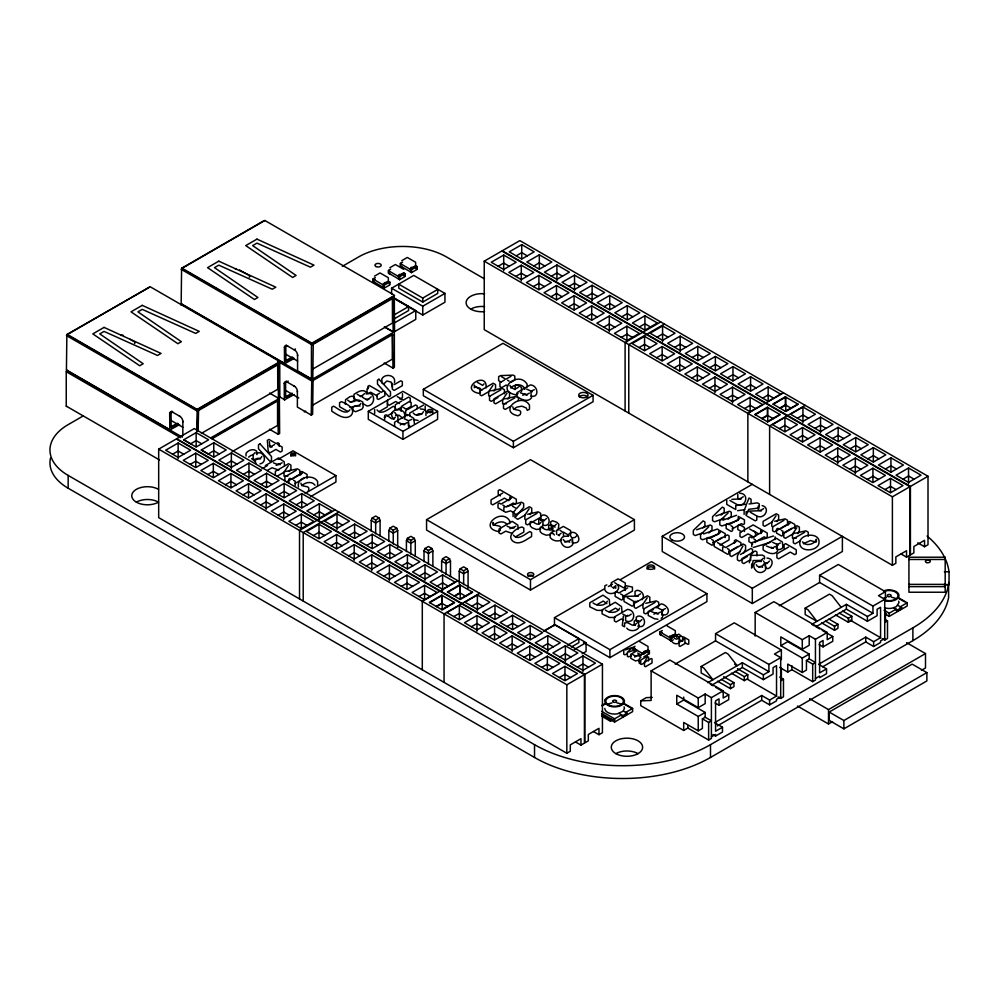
<?xml version="1.0" encoding="UTF-8"?>
<svg xmlns="http://www.w3.org/2000/svg" width="999" height="999" viewBox="0 0 999 999"><rect width="100%" height="100%" fill="white"/><g stroke="black" fill="none" stroke-linecap="round" stroke-linejoin="round"><path stroke-width="1.5" d="M67.12 370.367L66.434 369.967L66.858 334.565L149.488 287.2M66.933 406.518L66.246 406.118L66.246 371.715L66.933 370.517L182.417 437.2M181.855 304.121L181.169 303.721L181.593 268.331L263.611 220.916L264.31 221.316M196.691 431.705L197.203 409.69L279.745 362.4L279.832 397.377L278.446 398.176L278.009 364.685L198.589 410.489L198.077 430.944M393.181 331.93L392.744 298.439L313.236 344.33L312.812 378.122L311.426 378.921L311.463 344.18L394.293 296.029L394.555 331.131L393.181 331.93L384.353 326.848L394.355 332.48L394.38 367.295L392.994 368.094L384.165 362.999M392.994 368.094L392.557 334.603L313.049 380.494L312.625 414.285L311.238 415.084L311.75 379.608L415.771 319.38L415.771 310.577L393.681 297.827M570.404 539.56L570.379 540.109C568.931 542.27 564.11 542.382 563.436 539.56M763.261 564.735L763.248 565.272C761.8 567.444 756.98 567.557 756.293 564.722M255.095 452.559L253.122 454.72L253.122 458.716L254.595 459.565L257.792 458.254L260.489 458.903M392.37 385.289L392.432 383.416L392.37 389.285L394.218 390.359L402.347 385.664L402.347 381.655L400.836 380.781L394.368 384.528M561.088 533.241L558.541 535.377M197.377 431.081L197.889 410.089M182.829 422.04L182.817 420.941A4.333 2.498 60 0 0 180.307 416.595L179.37 416.034M297.565 355.794L297.552 354.707A4.333 2.498 60 0 0 295.042 350.362L294.093 349.8L295.479 349.001M297.377 391.958L297.365 390.859A4.333 2.498 60 0 0 294.855 386.513L293.918 385.964M568.194 535.514L568.256 534.802C575.973 525.686 585.377 545.079 572.402 542.707L572.352 538.736L572.777 544.505C563.985 554.695 553.421 534.203 568.456 536.351M761.063 560.689L763.111 558.354M179.583 424.637L169.805 429.982L169.68 413.361A4.333 2.498 60 0 1 172.19 411.913L173.127 412.437M178.322 423.763L171.141 427.51L171.066 412.562A4.333 2.498 60 0 1 171.915 411.138M294.318 358.391L284.528 363.736L284.415 347.115A4.333 2.498 60 0 1 286.925 345.666L287.862 346.203M293.057 357.517L285.876 361.276L285.801 346.316A4.333 2.498 60 0 1 286.338 345.13M294.143 394.555L284.353 399.9L284.228 383.279A4.333 2.498 60 0 1 286.738 381.83L287.675 382.355M291.558 394.443L285.652 397.365L285.614 382.48A4.333 2.498 60 0 1 286.463 381.056M364.635 393.556L361.026 396.491L357.167 394.255M546.453 518.531L544.58 520.192L540.222 519.143L538.761 519.992L538.761 523.988M556.343 524.238L554.47 525.911L550.124 524.85L548.651 525.699L548.651 529.695L549.4 530.132M641.932 619.592L640.059 621.253L635.701 620.192L634.24 621.041L634.24 625.037L634.989 625.474M371.253 396.815L367.345 400.137L362.487 397.327M368.718 387.225L367.058 388.898L367.058 392.894L368.256 393.594L370.654 392.207L376.96 395.854M261.8 456.493C260.589 460.302 253.034 457.33 255.906 463.424M604.845 708.428L604.82 708.553A9.803 5.657 0 0 0 617.345 713.86L623.201 711.151L624.412 708.316A9.803 5.657 0 0 0 624.025 706.855M623.364 616.108L622.302 625.549L624.575 626.86L624.575 622.864M749.362 562.799L750.686 556.48L750.686 560.476M423.526 411.688C421.765 415.109 415.559 416.82 413.199 412.962M406.83 422.752L403.608 424.612L397.852 422.352M529.308 393.119L526.086 394.98L520.329 392.719M660.451 612L657.23 613.873L651.473 611.613M678.321 638.249L676.723 639.173L674.55 638.461M775.361 546.403L772.152 548.276L766.383 546.016M640.521 593.868L636.9 596.066L625.849 596.403L624 597.477L624 601.473L632.13 606.168L633.641 605.294L633.641 601.298L627.16 597.552M743.268 496.765L739.647 498.963L731.842 499.35M763.673 508.553L760.064 510.751L749.013 511.101L747.152 512.162M181.031 305.145L181.668 304.283L311.925 379.483M576.648 535.889L574.937 537.487L571.803 537.849L570.604 535.751M769.517 561.063L767.794 562.649L764.66 563.024L763.473 560.926M411.825 419.343L408.616 420.766L404.17 418.706M534.303 389.71L531.093 391.133L526.648 389.073M665.446 608.591L662.237 610.027L657.804 607.954M680.819 636.538L677.996 636.8M780.369 542.994L777.16 544.43L772.714 542.357M607.38 601.211C604.807 606.405 597.19 606.243 593.044 602.921M619.667 608.304C617.107 613.498 609.477 613.349 605.344 610.014M282.118 462.774L278.296 464.735L273.514 462.887M515.821 526.186L512 528.146L507.217 526.298M360.851 403.446C359.178 407.754 350.587 403.821 353.359 410.502L355.557 411.763L361.925 409.178L363.149 407.192L362.762 401.948L358.853 400.05L350.212 401.96L347.677 400.137M631.218 614.123L628.87 615.796L626.61 615.908M371.216 531.256L371.216 520.429L372.19 518.019L375.661 516.021L379.121 518.019L380.095 520.429L380.095 535.889M388.823 541.408L388.823 530.581L389.785 528.184L393.256 526.186L396.715 528.184L397.689 530.581L397.689 547.602M415.284 556.206L415.284 540.746L414.31 538.349L410.851 536.338L407.392 538.349L406.418 540.746L406.418 551.573M424.013 561.738L424.013 550.899L424.987 548.501L428.446 546.503L431.918 548.501L432.879 550.899L432.879 566.371M441.62 571.89L441.62 561.063L442.582 558.666L446.053 556.668L449.513 558.666L450.487 561.063L450.487 576.535M459.215 583.603L459.215 571.228L460.177 568.831L463.648 566.82L467.107 568.831L468.081 571.228L468.081 588.236M746.178 505.506L744.118 510.414L744.118 514.41M541.046 522.215C537.674 527.784 532.917 519.855 530.207 521.828L530.207 525.824L532.067 527.772L536.288 529.47L540.646 528.946M636.525 623.264C633.141 628.833 628.396 620.916 625.686 622.877M349.9 409.815C345.579 415.896 337.637 408.141 333.529 406.181L331.78 407.192L331.78 411.188C337.1 414.448 344.78 420.629 351.036 415.522C356.631 408.866 346.428 403.396 341.308 401.685L339.56 402.697L339.56 406.705L347.814 411.476M395.367 417.157C391.133 422.802 387.649 412.3 384.64 415.547L384.64 419.543M647.227 657.217L644.467 662.175L644.467 666.183L645.441 666.745L652.035 662.949L652.035 658.94L651.211 658.466L645.991 661.488M742.931 545.966L737.387 555.894L737.387 559.89L739.36 561.026L747.264 556.455M743.393 553.309L745.591 549.413L745.591 545.404L743.106 543.968L729.932 551.585L729.932 555.581L731.568 556.53L740.409 551.423M484.016 383.891L482.604 385.364L477.372 382.342M289.298 471.565L290.909 469.105L290.909 465.109L288.524 463.736L275.349 471.341L275.349 475.337M493.943 391.059L495.554 388.599L495.554 384.603L493.169 383.229L479.995 390.834L479.995 394.83L481.63 395.779L490.459 390.671M507.904 399.113L509.527 396.665L509.527 392.669L507.13 391.283L493.956 398.888L493.956 402.897L495.591 403.833L504.42 398.738M530.119 514.572L531.743 512.125L531.743 508.116L529.358 506.743L516.183 514.348M777.035 521.59L778.646 519.13L778.646 515.134L776.26 513.748L763.086 521.366L763.086 525.362L764.722 526.311L772.289 521.94M797.751 533.553L799.375 531.093L799.375 527.097L796.99 525.724L783.803 533.329L783.803 537.325L785.451 538.274L794.28 533.179M288.336 465.734L284.016 472.152L284.016 476.161L287.874 476.148M492.982 385.227L488.661 391.645L488.661 395.654L489.722 396.266M506.943 393.281L502.634 399.712L502.634 403.708L506.481 403.708M529.17 508.741L524.85 515.172L524.85 519.168L525.911 519.78M647.252 597.789L642.931 604.22L642.931 608.216L643.993 608.828M776.073 515.746L771.752 522.177L771.752 526.173L772.814 526.785M796.802 527.722L792.482 534.14L792.482 538.149L796.328 538.136M558.254 529.907L558.841 524.3L556.805 522.277L552.559 520.754L550.686 521.84L550.686 525.836L551.723 526.011M520.754 503.846L516.57 508.603L512.512 506.256M515.571 509.74L513.086 512.562L513.086 516.558M640.421 657.729L639.185 659.128L639.185 663.136L640.109 663.661M248.576 457.155L251.011 455.369L253.134 455.169M542.307 528.009L543.094 522.564L542.17 521.053M552.197 533.716L552.984 528.271L552.072 526.76L552.072 529.433M642.132 599.687C645.479 595.654 641.758 590.234 636.925 590.322L635.052 591.408L635.052 595.416L638.361 596.141M708.803 526.748L700.549 534.615L700.549 538.611L702.522 539.76L717.632 534.527M728.071 512.986L719.804 520.854L719.804 524.85L721.778 525.986L738.273 520.292L738.273 516.296M631.493 648.376L627.372 652.31L627.372 656.306L628.359 656.88L631.106 655.931M702.846 527.884L704.919 525.924L704.919 521.928L703.121 520.891L693.318 530.444L693.318 534.44L695.242 535.551L703.383 532.679M721.066 515.109L724.175 512.162L724.175 508.154L722.389 507.117L712.574 516.67L712.574 520.679L714.51 521.79L724 518.431M708.84 532.979L711.987 530.007L711.987 526.011L710.214 524.975L696.615 529.782M728.096 519.218L731.256 516.246L731.256 512.237L729.47 511.213L715.883 516.021M301.71 485.664C305.057 482.355 311.875 480.806 314.985 485.189M513.561 409.315L516.858 407.117L521.928 406.168L526.198 407.942L527.347 410.414L529.47 409.19L529.47 405.194C521.178 391.321 497.602 411.863 518.056 415.771L520.154 414.573C523.276 407.654 513.049 412.175 512.799 406.78M493.806 525.062C497.165 521.753 503.983 520.204 507.092 524.587M510.701 387.887C514.335 383.991 523.164 383.191 524.837 389.31M803.408 543.681L810.501 540.521L815.571 541.982M661.201 618.281L662.2 617.519M763.773 564.023L767.444 563.336M666.745 614.373C671.153 610.451 665.846 604.632 661.4 603.858L648.226 611.463L648.226 615.459L654.445 618.768L657.979 619.218M681.817 641.183L679.145 641.708L679.108 637.724C682.592 643.593 675.461 645.629 672.215 641.97M198.676 410.414L198.077 409.965M66.921 334.765L150.137 286.725L279.87 361.638L196.741 409.64L66.995 334.727M83.029 416.046L68.169 424.625A62.213 35.927 0 0 0 68.169 475.424L68.169 488.224L534.527 757.467A124.438 71.841 0 0 0 710.501 757.467L912.886 640.634A124.425 71.841 0 0 0 948.613 597.552L948.563 584.752L943.993 584.752M342.332 266.333L358.541 256.98A62.213 35.927 0 0 1 446.528 256.98L484.378 278.833M374.5 276.149L380.045 272.939L388.361 277.747L388.361 281.506L382.817 284.703L388.361 281.268L389.747 282.068L389.747 284.94L384.203 288.149L382.817 287.1M389.835 267.72L395.379 264.523L403.683 269.33M401.773 260.664L407.317 257.467L415.634 262.262L415.634 266.021L410.089 269.218L415.634 265.784L417.02 266.583L417.02 269.455L411.476 272.665L410.089 271.616M374.5 282.305L373.114 281.743L373.114 278.871L375.337 277.585M389.835 273.888L388.449 273.326L388.449 270.442L390.659 269.168M401.773 266.82L400.387 266.258L400.387 263.386L402.609 262.1M375.199 279.508L373.114 278.871M403.683 275.487L404.87 276.161L404.87 273.763L403.683 273.089L398.151 276.286L403.683 272.839L405.07 273.639L405.07 276.523L399.538 279.72L398.151 278.684M382.817 284.465L384.203 285.264L389.747 282.068M398.151 276.049L399.538 276.848L405.07 273.639M410.089 268.981L411.476 269.78L417.02 266.583M169.668 413.499L171.054 412.699M284.403 347.265L285.789 346.466M391.596 294.093L391.596 288.224L413.761 275.424L444.942 293.419L444.942 302.222L422.764 315.022L394.193 298.526M202.085 407.642L210.115 403.009M214.136 400.686L222.165 396.054M224.85 394.505L227.522 392.957M231.543 390.634L234.216 389.098M236.888 387.55L239.573 386.001M243.594 383.678L246.266 382.142M248.938 380.594L252.959 378.271M255.632 376.723L258.316 375.187M260.989 373.638L270.367 368.231M273.039 366.683L277.685 364.498L277.747 389.273L201.398 433.354M312.812 343.718L315.484 342.17M318.157 340.634L322.178 338.311M324.85 336.763L332.892 332.13M335.564 330.582L344.93 325.174M347.615 323.626L350.287 322.078M354.308 319.767L356.98 318.219M359.665 316.671L362.337 315.122M365.01 313.574L369.031 311.263M371.703 309.715L374.388 308.167M377.06 306.618L381.081 304.308M389.111 299.663L391.795 298.127L393.181 298.926M177.597 423.251L170.33 427.048M292.332 357.005L285.239 360.939M580.968 745.104L580.968 738.698L570.292 744.867L570.292 751.26L566.833 753.258L158.679 517.619L158.679 449.138L176.274 438.973L584.427 674.625L584.427 743.106L580.968 745.104L575.561 741.982M906.53 557.142L906.53 550.736L895.853 556.905L895.853 563.299L892.394 565.297L484.24 329.658L484.24 261.176L501.835 251.011L909.989 486.663L909.989 555.144L906.53 557.142L901.123 554.02M422.764 298.064L437.724 289.423L437.724 293.419L422.764 302.06L398.801 288.224L398.801 284.216L422.764 298.064L422.764 302.06M393.606 315.222L408.566 306.581L408.566 310.577L393.606 319.218M178.147 443.019L165.672 450.212L178.147 457.417L190.622 450.212L178.147 443.019L178.147 458.653M183.691 439.822L196.154 432.617L208.629 439.822L196.154 447.015L183.691 439.822L190.622 443.818L196.154 440.621L201.698 443.818M503.708 255.057L491.246 262.25L503.708 269.455L516.183 262.25L503.708 255.057L503.708 270.692M521.728 244.655L509.253 251.848L521.728 259.053L534.19 251.848L521.728 244.655L521.728 258.766M284.216 383.416L285.602 382.617M288.249 381.094L286.863 381.893L294.717 386.426M312.113 369.43L392.482 323.039L392.382 298.189M391.596 288.224L422.764 306.218L444.942 293.419M393.606 323.376L415.771 310.577M172.602 454.22L178.147 451.011L183.691 454.22M498.164 266.258L503.708 263.049L509.253 266.258M516.183 255.856L521.728 252.66L527.272 255.856M210.589 437.987L279.383 398.426L279.645 433.541L278.259 434.34L269.443 429.245M212.612 437.624L215.285 436.076M217.969 434.528L221.978 432.205M224.663 430.669L227.335 429.12M230.02 427.572L239.385 422.165M242.058 420.616L250.1 415.984M254.108 413.661L262.138 409.028M271.516 403.608L274.188 402.073M316.633 377.56L319.318 376.011M323.326 373.701L326.011 372.152M328.683 370.604L331.356 369.056M335.377 366.745L338.062 365.197M340.734 363.648L343.406 362.1M346.091 360.564L350.1 358.241M352.784 356.693L355.457 355.144M358.142 353.609L362.15 351.286M364.835 349.737L372.864 345.105M375.537 343.556L384.915 338.149M387.587 336.601L390.259 335.052M211.963 438.798L277.822 400.849L278.259 434.34M285.214 397.115L292.145 393.169M195.742 453.171L183.267 460.377L195.742 467.582L208.217 460.377L195.742 453.171L195.742 467.295M201.286 449.975L213.761 442.782L226.224 449.975L213.761 457.18L201.286 449.975L208.217 453.983L213.761 450.774L219.305 453.983M521.303 265.21L508.841 272.415L521.303 279.62L533.778 272.415L521.303 265.21L521.303 280.856M539.323 254.807L526.848 262.013L539.323 269.218L551.798 262.013L539.323 254.807L539.323 268.931M190.197 464.373L195.742 461.176L201.286 464.373M515.771 276.411L521.303 273.214L526.848 276.411M533.778 266.009L539.323 262.812L544.867 266.009M232.018 451.723L277.56 425.437L277.56 400.924L278.259 401.323M311.925 405.594L392.295 359.19L392.295 334.677L391.608 334.278L392.994 335.077M213.336 463.336L200.874 470.541L213.336 477.734L225.811 470.541L213.336 463.336L213.336 477.447M231.356 452.934L218.881 460.139L231.356 467.332L243.831 460.139L231.356 452.934L231.356 468.581M538.911 275.374L526.436 282.58L538.911 289.772L551.373 282.58L538.911 275.374L538.911 289.485M556.918 264.972L544.455 272.178L556.918 279.37L569.393 272.178L556.918 264.972L556.918 280.619M304.308 411.888L305.694 411.089M207.804 474.537L213.336 471.341L218.881 474.537M225.811 464.135L231.356 460.939L236.9 464.135M533.366 286.576L538.911 283.379L544.455 286.576M551.373 276.174L556.918 272.977L562.462 276.174M274.5 444.605L270.055 447.165L269.355 441.633M230.944 473.501L218.469 480.694L230.944 487.899L243.406 480.694L230.944 473.501L230.944 487.612M248.951 463.099L236.488 470.292L248.951 477.497L261.426 470.292L248.951 463.099L248.951 478.746M556.505 285.539L544.03 292.732L556.505 299.937L568.98 292.732L556.505 285.539L556.505 299.65M574.525 275.137L562.05 282.33L574.525 289.535L586.987 282.33L574.525 275.137L574.525 290.771M379.483 393.306L377.085 394.692L377.085 398.688L378.434 399.463L384.865 395.754L384.865 391.758L383.516 390.984L381.181 392.332L369.305 385.477L367.932 386.263L367.932 388.936M225.399 484.702L230.944 481.493L236.488 484.702M243.406 474.3L248.951 471.103L254.495 474.3M550.961 296.728L556.505 293.531L562.05 296.728M568.98 286.338L574.525 283.129L580.057 286.338M265.359 465.571L278.534 457.967L284.153 461.725L284.54 465.709M262.1 468.643L267.47 465.546M278.209 459.34L292.969 450.811L335.926 475.611L335.926 482.017L310.427 496.74M368.306 411.338L402.947 391.346L437.587 411.338L437.587 419.343L402.947 439.348L368.306 419.343L368.306 411.338L402.947 431.343L437.587 411.338M267.108 470.579L272.015 467.744L278.796 470.079M276.149 465.359L278.783 463.848L280.232 464.685M248.539 483.653L236.064 490.859L248.539 498.064L261.014 490.859L248.539 483.653L248.539 497.777M266.546 473.251L254.083 480.457L266.546 487.662L279.021 480.457L266.546 473.251L266.546 487.375M574.1 295.692L561.638 302.897L574.1 310.09L586.575 302.897L574.1 295.692L574.1 309.802M592.12 285.289L579.645 292.495L592.12 299.7L604.582 292.495L592.12 285.289L592.12 300.936M399.887 399.101L402.472 397.614L402.472 393.618M379.17 411.576L387.387 406.83L387.387 402.834M401.798 400.999L395.354 404.72L395.167 409.99M423.314 389.31L502.997 343.306L593.069 395.317L593.069 401.71L513.386 447.714L423.314 395.716L423.314 389.31L513.386 441.308L593.069 395.317M242.994 494.855L248.539 491.658L254.083 494.855M261.014 484.453L266.546 481.256L272.09 484.453M568.556 306.893L574.1 303.696L579.645 306.893M586.575 296.491L592.12 293.294L597.664 296.491M276.985 476.286L285.814 471.178M402.372 406.693L397.103 409.727L395.354 408.716M386.95 416.071L392.819 412.674M296.241 470.292L284.89 476.848L284.89 480.844M406.618 409.016L411.126 406.406L411.126 402.41L409.453 401.448L401.573 406.268L401.074 411.326M406.78 410.052L405.681 410.676L405.681 414.685L407.342 415.646M286.638 481.855L299.812 474.25L299.812 470.254L297.377 468.843L286.863 471.241M266.134 493.818L253.671 501.023L266.134 508.216L278.609 501.023L266.134 493.818L266.134 509.465M284.153 483.416L271.678 490.621L284.153 497.814L296.616 490.621L284.153 483.416L284.153 497.527M591.695 305.856L579.233 313.049L591.695 320.254L604.17 313.049L591.695 305.856L591.695 319.967M609.715 295.454L597.24 302.66L609.715 309.852L622.19 302.66L609.715 295.454L609.715 309.565M302.31 473.239L291.82 479.295L290.147 478.321L288.798 479.108L288.798 483.104M423.514 405.082L409.752 413.037L409.752 415.696M294.88 483.553L304.058 478.259M260.589 505.019L266.134 501.823L271.678 505.019M278.609 494.617L284.153 491.421L289.698 494.617M416.595 414.997L418.868 413.686L421.853 414.21M586.163 317.058L591.695 313.848L597.24 317.058M604.17 306.656L609.715 303.459L615.259 306.656M400.287 424.95L402.709 423.551L404.707 424.7M283.728 503.983L271.266 511.176L283.728 518.381L296.204 511.176L283.728 503.983L283.728 519.617M301.748 493.581L289.273 500.774L301.748 507.979L314.223 500.774L301.748 493.581L301.748 507.692M609.303 316.009L596.828 323.214L609.303 330.419L621.765 323.214L609.303 316.009L609.303 331.656M627.31 305.619L614.847 312.812L627.31 320.017L639.785 312.812L627.31 305.619L627.31 319.73M305.057 493.444L335.926 475.611M480.407 392.282L478.596 393.331C458.216 388.599 487.587 369.917 486.138 387.924M504.458 380.057L499.937 382.667L499.937 386.675L501.635 387.649L506.156 385.04L507.729 385.939M511.026 376.261L505.881 379.245L501.436 376.673M278.197 515.184L283.728 511.975L289.273 515.184M296.204 504.782L301.748 501.573L307.292 504.782M603.758 327.21L609.303 324.013L614.847 327.21M621.765 316.82L627.31 313.611L632.854 316.82M511.188 382.13L513.598 380.744M500.886 389.785L489.535 396.341L489.535 400.337L491.283 401.348L497.877 397.54M518.231 387.362L514.822 389.335L510.826 387.412L509.915 385.364M301.336 514.135L288.861 521.341L301.336 528.533L313.798 521.341L301.336 514.135L301.336 528.246M319.343 503.733L306.88 510.939L319.343 518.144L331.818 510.939L319.343 503.733L319.343 519.38M626.897 326.173L614.422 333.379L626.897 340.572L639.372 333.379L626.897 326.173L626.897 341.82M644.917 315.771L632.442 322.977L644.917 330.169L657.379 322.977L644.917 315.771L644.917 329.895M518.056 393.469L515.746 394.792C494.343 390.621 518.244 369.692 527.11 384.178L527.11 386.85M514.847 397.839L503.496 404.395L503.496 408.404L505.244 409.415L510.514 406.368M295.791 525.337L301.336 522.14L306.88 525.337M313.798 514.935L319.343 511.738L324.887 514.935M621.353 337.375L626.897 334.178L632.442 337.375M639.372 326.973L644.917 323.776L650.449 326.973M522.764 395.317L525.199 393.918L527.185 395.067M317.133 520.304L299.525 530.457L299.525 598.938M317.545 520.054L335.14 509.902M642.694 332.33L625.099 342.495L625.099 410.976M643.106 332.093L660.714 321.94M320.804 522.415L303.209 532.579L303.209 601.061M321.216 522.177L338.811 512.012M646.365 334.453L628.771 344.618L628.771 413.099M646.778 334.215L664.385 324.051M319.006 524.338L306.531 531.543L319.006 538.736L331.468 531.543L319.006 524.338L319.006 538.449M337.013 513.936L324.538 521.141L337.013 528.334L349.488 521.141L337.013 513.936L337.013 529.582M644.567 336.376L632.092 343.581L644.567 350.774L657.042 343.581L644.567 336.376L644.567 350.487M662.574 325.974L650.112 333.179L662.574 340.372L675.049 333.179L662.574 325.974L662.574 341.621M313.461 535.539L319.006 532.342L324.538 535.539M331.468 525.137L337.013 521.94L342.557 525.137M639.023 347.577L644.567 344.38L650.112 347.577M657.042 337.175L662.574 333.978L668.119 337.175M336.601 534.502L324.126 541.695L336.601 548.901L349.063 541.695L336.601 534.502L336.601 548.613M354.608 524.1L342.145 531.293L354.608 538.498L367.083 531.293L354.608 524.1L354.608 538.211M662.162 346.541L649.687 353.733L662.162 360.939L674.637 353.733L662.162 346.541L662.162 360.651M680.182 336.139L667.707 343.331L680.182 350.537L692.644 343.331L680.182 336.139L680.182 351.773M331.056 545.704L336.601 542.494L342.145 545.704M349.063 535.302L354.608 532.092L360.152 535.302M372.19 518.019L375.661 520.029L379.121 518.019M656.618 357.729L662.162 354.533L667.707 357.729M674.637 347.34L680.182 344.131L685.714 347.34M380.095 520.429L375.661 522.989L371.216 520.429M354.195 544.655L341.72 551.86L354.195 559.053L366.67 551.86L354.195 544.655L354.195 560.302M372.215 534.253L359.74 541.458L372.215 548.663L384.677 541.458L372.215 534.253L372.215 548.376M679.757 356.693L667.295 363.898L679.757 371.091L692.232 363.898L679.757 356.693L679.757 370.804M697.777 346.291L685.302 353.496L697.777 360.701L710.252 353.496L697.777 346.291L697.777 360.414M348.651 555.856L354.195 552.659L359.74 555.856M366.67 545.454L372.215 542.257L377.747 545.454M674.213 367.894L679.757 364.697L685.302 367.894M692.232 357.492L697.777 354.295L703.321 357.492M389.785 528.184L393.256 530.182L396.715 528.184M397.689 530.581L393.256 533.141L388.823 530.581M426.561 519.655L530.481 459.665L634.415 519.655L634.415 530.057L530.481 590.059L426.561 530.057L426.561 519.655L530.481 579.657L634.415 519.655M371.79 554.82L359.328 562.025L371.79 569.218L384.265 562.025L371.79 554.82L371.79 570.466M389.81 544.418L377.335 551.623L389.81 558.816L402.285 551.623L389.81 544.418L389.81 558.528M697.364 366.858L684.889 374.051L697.364 381.256L709.827 374.051L697.364 366.858L697.364 380.969M715.371 356.456L702.896 363.661L715.371 370.854L727.846 363.661L715.371 356.456L715.371 370.567M408.641 539.46L406.418 540.746L410.851 543.306L415.284 540.746M366.246 566.021L371.79 562.824L377.335 566.021M384.265 555.619L389.81 552.422L395.354 555.619M407.392 538.349L410.851 540.347L414.31 538.349M691.82 378.059L697.364 374.85L702.896 378.059M709.827 367.657L715.371 364.46L720.916 367.657M502.659 493.131L491.046 499.837L491.046 503.846L492.794 504.857L504.42 498.139L508.841 500.699M389.398 564.984L376.923 572.177L389.398 579.383L401.86 572.177L389.398 564.984L389.398 580.619M407.405 554.582L394.93 561.775L407.405 568.98L419.88 561.775L407.405 554.582L407.405 568.693M714.959 377.01L702.484 384.215L714.959 391.421L727.434 384.215L714.959 377.01L714.959 392.657M732.966 366.621L720.504 373.813L732.966 381.019L745.441 373.813L732.966 366.621L732.966 380.731M511.55 498.014L501.061 504.07L499.388 503.096L498.039 503.871L498.039 507.879L503.146 510.826M383.853 576.173L389.398 572.976L394.93 576.173M401.86 565.784L407.405 562.574L412.949 565.784M709.415 388.211L714.959 385.015L720.504 388.211M727.434 377.822L732.966 374.613L738.511 377.822M424.987 548.501L428.446 550.499L431.918 548.501M506.743 506.805L513.299 503.021L514.985 503.996L516.333 503.221L516.333 499.225L511.213 496.266L509.865 497.04L509.865 499.712M432.879 550.899L428.446 553.458L424.013 550.899M406.993 575.137L394.518 582.342L406.993 589.535L419.468 582.342L406.993 575.137L406.993 589.248M425 564.735L412.537 571.94L425 579.145L437.475 571.94L425 564.735L425 580.382M732.554 387.175L720.079 394.38L732.554 401.573L745.029 394.38L732.554 387.175L732.554 402.822M750.574 376.773L738.099 383.978L750.574 391.171L763.036 383.978L750.574 376.773L750.574 390.884M401.448 586.338L406.993 583.141L412.537 586.338M419.468 575.936L425 572.739L430.544 575.936M442.582 558.666L446.053 560.664L449.513 558.666M525.387 514.922L517.819 519.293L516.183 518.344M727.01 398.376L732.554 395.179L738.099 398.376M745.029 387.974L750.574 384.777L756.118 387.974M500.399 530.319L498.314 531.518C477.859 527.609 501.436 507.055 509.715 520.941L509.715 523.601M450.487 561.063L446.053 563.623L441.62 561.063M509.84 528.771L512.475 527.26L513.923 528.096M537.062 513.299L525.711 519.855L525.711 523.851L527.472 524.862L540.646 517.257M540.796 516.121L542.657 515.047C550.137 513.973 551.997 527.122 543.593 525.299M424.587 585.302L412.112 592.494L424.587 599.7L437.062 592.494L424.587 585.302L424.587 599.412M442.607 574.9L430.132 582.105L442.607 589.298L455.069 582.105L442.607 574.9L442.607 590.546M750.149 397.34L737.687 404.533L750.149 411.738L762.624 404.533L750.149 397.34L750.149 411.451M768.169 386.938L755.694 394.13L768.169 401.336L780.644 394.13L768.169 386.938L768.169 401.049M515.596 536.813L523.813 532.067L523.813 528.059L522.065 527.047C516.283 527.684 505.869 536.238 513.374 541.57C519.692 545.554 526.361 539.348 531.593 536.55L531.593 532.554L529.832 531.543C525.736 533.528 517.769 541.233 513.449 535.177M419.043 596.503L424.587 593.294L430.132 596.503M437.062 586.101L442.607 582.904L448.139 586.101M744.617 408.541L750.149 405.332L755.694 408.541M762.624 398.139L768.169 394.942L773.713 398.139M460.177 568.831L463.648 570.829L467.107 568.831M468.081 571.228L463.648 573.788L459.215 571.228M439.897 591.183L422.302 601.336L422.302 669.817M440.322 590.933L457.917 580.781M765.471 403.221L747.864 413.374L747.864 481.855M765.883 402.972L783.478 392.819M441.77 595.217L429.295 602.422L442.182 609.865L454.657 602.659L441.77 595.217L441.77 603.221L447.727 606.655M459.79 584.815L447.315 592.02L460.202 599.462L472.677 592.257L459.79 584.815L459.79 592.819L465.746 596.266M767.332 407.255L754.869 414.46L767.756 421.903L780.219 414.697L767.332 407.255L767.332 415.259L773.301 418.693M785.351 396.853L772.876 404.058L785.763 411.501L798.238 404.295L785.351 396.853L785.351 404.857L791.308 408.291M429.72 602.659L442.182 595.454L442.182 609.577M447.727 592.257L460.202 585.064L460.202 599.175M755.281 414.697L767.756 407.492L767.756 421.615M773.301 404.295L785.763 397.09L785.763 411.213M436.226 606.418L441.77 603.221M454.245 596.016L459.79 592.819M761.787 418.456L767.332 415.259M779.807 408.054L785.351 404.857M436.638 606.655L442.182 603.458M454.657 596.266L460.202 593.056M762.212 418.693L767.756 415.497M780.219 408.291L785.763 405.094M441.77 609.615L454.245 602.422M459.79 599.225L472.252 592.02M767.332 421.653L779.807 414.46M785.351 411.251L797.826 404.058M461.65 603.746L444.056 613.898L444.056 682.379M462.075 603.496L479.67 593.344M787.224 415.771L769.617 425.936L769.617 494.418M787.637 415.534L805.231 405.382M459.365 605.382L446.903 612.574L459.365 619.78L471.84 612.574L459.365 605.382L459.365 619.492M477.385 594.979L464.91 602.185L477.385 609.378L489.86 602.185L477.385 594.979L477.385 610.626M784.939 417.42L772.464 424.612L784.939 431.818L797.402 424.612L784.939 417.42L784.939 431.531M802.946 407.018L790.471 414.21L802.946 421.416L815.421 414.21L802.946 407.018L802.946 422.664M453.821 616.583L459.365 613.386L464.91 616.583M471.84 606.181L477.385 602.984L482.929 606.181M779.395 428.621L784.939 425.412L790.471 428.621M797.402 418.219L802.946 415.022L808.491 418.219M476.973 615.534L464.498 622.739L476.973 629.944L489.435 622.739L476.973 615.534L476.973 631.181M494.98 605.144L482.505 612.337L494.98 619.542L507.455 612.337L494.98 605.144L494.98 619.255M802.534 427.572L790.059 434.777L802.534 441.983L815.009 434.777L802.534 427.572L802.534 441.695M820.541 417.182L808.079 424.375L820.541 431.58L833.016 424.375L820.541 417.182L820.541 432.817M471.428 626.735L476.973 623.538L482.505 626.735M489.435 616.346L494.98 613.136L500.524 616.346M796.99 438.773L802.534 435.576L808.079 438.773M815.009 428.371L820.541 425.174L826.086 428.371M494.567 625.699L482.092 632.904L494.567 640.097L507.042 632.904L494.567 625.699L494.567 639.81M512.574 615.297L500.112 622.502L512.574 629.695L525.049 622.502L512.574 615.297L512.574 629.42M820.129 437.737L807.654 444.942L820.129 452.135L832.604 444.942L820.129 437.737L820.129 451.848M838.149 427.335L825.674 434.54L838.149 441.733L850.611 434.54L838.149 427.335L838.149 441.446M662.237 536.301L752.309 588.299L842.382 536.301L842.382 551.498L752.309 603.496L662.237 551.498L662.237 536.301L752.309 484.303M489.023 636.9L494.567 633.703L500.112 636.9M507.042 626.498L512.574 623.301L518.119 626.498M814.585 448.938L820.129 445.741L825.674 448.938M832.604 438.536L838.149 435.339L843.693 438.536M512.162 635.864L499.687 643.056L512.162 650.262L524.637 643.056L512.162 635.864L512.162 651.498M530.182 625.461L517.707 632.654L530.182 639.86L542.644 632.654L530.182 625.461L530.182 639.572M837.724 447.902L825.261 455.094L837.724 462.3L850.199 455.094L837.724 447.902L837.724 463.536M855.743 437.5L843.268 444.692L855.743 451.898L868.218 444.692L855.743 437.5L855.743 451.61M554.47 625.649L554.47 617.657L604.32 588.873M608.366 586.538L612.399 584.203M620.491 579.545L651.473 561.65L706.905 593.656L706.905 601.648L609.902 657.654L583.503 642.419M506.618 647.065L512.162 643.856L517.707 647.065M524.637 636.663L530.182 633.466L535.714 636.663M832.192 459.103L837.724 455.894L843.268 459.103M850.199 448.701L855.743 445.492L861.288 448.701M544.455 630.694L554.895 624.662L586.076 642.669L586.076 651.473L582.155 653.733M543.668 631.306L554.895 624.837L578.858 638.673L578.858 642.669L571.378 646.99M739.66 518.643L729.17 524.7L727.484 523.726L726.148 524.512L726.148 528.508L731.256 531.456L732.604 530.681L732.604 526.685L730.918 525.711M625.312 586.488L626.523 585.789L632.442 587.087L632.442 591.083L623.214 596.415M625.287 587.012L623.738 587.899L618.219 584.715M720.391 532.417L709.914 538.461L708.229 537.499L706.88 538.274L706.88 542.27L712 545.229L713.348 544.455L713.348 540.447L711.663 539.472M596.865 604.72L603.221 601.048L606.88 603.658M627.709 587.862L618.868 592.969L616.483 591.583L615.134 592.357L615.134 596.366L621.565 600.074L622.914 599.288L622.914 595.292L620.579 593.943M732.23 528.958L741.408 523.663L743.094 524.625L744.43 523.851L744.43 519.855L739.322 516.895M529.757 646.016L517.295 653.221L529.757 660.426L542.232 653.221L529.757 646.016L529.757 660.139M547.777 635.626L535.302 642.819L547.777 650.024L560.252 642.819L547.777 635.626L547.777 651.261M855.331 458.054L842.856 465.259L855.331 472.452L867.794 465.259L855.331 458.054L855.331 473.701M873.338 447.652L860.876 454.857L873.338 462.062L885.813 454.857L873.338 447.652L873.338 461.775M712.974 542.719L722.152 537.425M524.213 657.217L529.757 654.02L535.302 657.217M542.232 646.815L547.777 643.618L553.321 646.815M849.787 469.255L855.331 466.058L860.876 469.255M867.794 458.853L873.338 455.656L878.883 458.853M720.042 545.092L729.083 539.872L729.083 535.876L727.334 534.865L714.16 542.469L714.16 546.478L721.79 550.886M609.153 611.813L615.509 608.154L618.643 610.177M736.176 541.52L725.686 547.577L724 546.603L722.664 547.377L722.664 551.386L727.771 554.333L729.12 553.558L729.12 549.562L727.434 548.588M762.449 531.805L751.96 537.862L750.286 536.888L748.938 537.662L748.938 541.67L752.771 543.881M547.365 656.181L534.89 663.386L547.365 670.579L559.827 663.386L547.365 656.181L547.365 670.292M565.372 645.779L552.897 652.984L565.372 660.177L577.847 652.984L565.372 645.779L565.372 661.425M872.926 468.219L860.451 475.412L872.926 482.617L885.401 475.412L872.926 468.219L872.926 482.33M890.933 457.817L878.471 465.022L890.933 472.215L903.408 465.022L890.933 457.817L890.933 471.928M728.746 551.835L737.924 546.528M567.644 645.142L578.858 638.673M783.978 520.317L772.627 526.873L772.627 530.869L774.375 531.88L787.549 524.275L787.549 520.267L785.114 518.868L774.612 521.266M643.468 603.97L635.901 608.341L634.265 607.404L634.265 603.396L647.439 595.791L649.825 597.177L649.825 601.173M625.312 616.683L627.797 615.247M755.032 542.12L764.198 536.813L765.883 537.787L767.232 537.012L767.232 533.016L762.112 530.057L760.763 530.831L760.763 533.503M790.047 523.264L779.557 529.32L777.884 528.346L776.535 529.12L776.535 533.129L781.655 536.076L782.991 535.302L782.991 531.306L781.318 530.332M541.82 667.382L547.365 664.185L552.897 667.382M559.827 656.98L565.372 653.783L570.916 656.98M867.382 479.42L872.926 476.223L878.471 479.42M885.401 469.018L890.933 465.821L896.478 469.018M655.157 602.347L643.806 608.903L643.806 612.911L645.554 613.923L653.458 609.353M574.338 649.45L586.076 642.669M740.459 554.495L750.898 548.463L752.534 549.413L752.534 553.421L749.899 554.932M782.629 533.578L791.795 528.284M656.093 607.829L658.728 606.318L658.728 602.31L656.293 600.911L645.779 603.309M653.908 614.21L656.343 612.799L658.329 613.948M564.959 666.345L552.484 673.538L564.959 680.744L577.434 673.538L564.959 666.345L564.959 680.456M582.966 655.943L570.504 663.136L582.966 670.341L595.441 663.136L582.966 655.943L582.966 671.578M890.521 478.384L878.046 485.576L890.521 492.782L902.996 485.576L890.521 478.384L890.521 492.495M908.541 467.982L896.066 475.174L908.541 482.38L921.003 475.174L908.541 467.982L908.541 483.616M749.05 560.539L743.78 563.573L742.032 562.562L742.032 558.566L755.207 550.961L756.955 551.972L756.955 555.968M804.694 532.28L793.343 538.836L793.343 542.832L795.104 543.843L800.374 540.796M559.415 677.547L564.959 674.337L570.504 677.547M577.434 667.145L582.966 663.935L588.511 667.145M884.977 489.572L890.521 486.376L896.066 489.572M902.996 479.183L908.541 475.974L914.085 479.183M761.325 561.513C746.29 559.378 756.855 579.87 765.646 569.667L765.209 563.911C765.871 576.748 779.183 559.228 766.957 558.041M554.47 617.657L609.902 649.65L706.905 593.656M788.523 547.102L776.897 553.808L776.897 557.804L778.658 558.816L790.271 552.11L794.692 554.67L796.253 553.771L796.253 549.775L785.651 543.643L784.09 544.542L784.09 548.551M158.679 449.138L566.833 684.777L584.427 674.625M602.434 664.223L194.293 428.571L176.686 438.736L584.84 674.375L602.434 664.223L602.434 732.704L598.975 734.702L593.568 731.58M484.24 261.176L892.394 496.815L909.989 486.663M928.009 476.261L519.855 240.609L502.26 250.774L910.414 486.413L928.009 476.261L928.009 544.742L924.537 546.74L917.794 542.844M634.989 646.266L632.767 647.552L634.852 648.189M661.45 635.227L660.064 634.665L660.064 631.793L662.287 630.506M662.15 632.429L660.064 631.793M637.374 650.486L630.794 654.283L630.794 658.291L634.615 660.489M634.765 657.005L638.249 654.994M648.014 652.584L649.188 653.271L649.188 650.873L648.014 650.187L642.469 653.146L648.014 649.949L649.4 650.749L649.4 653.633L643.856 656.83M676.485 635.114L675.312 634.427L669.767 637.624L675.312 634.19L676.698 634.989L676.698 637.387M649.4 650.749L643.856 653.945L642.469 653.146M669.767 637.387L671.153 638.186L676.698 634.989M672.215 637.974L678.796 634.165L682.105 636.638M669.767 640.034L671.153 641.071L673.363 639.785M647.315 656.218L640.734 660.027L640.734 664.023L641.545 664.497L644.954 662.537M723.189 690.846L711.4 697.639L711.4 738.448L708.628 740.047L687.849 728.046L683.691 730.444L640.734 705.644L640.734 700.848L651.123 700.449L651.123 670.841L669.829 660.039L723.189 690.846L723.189 698.039L728.721 694.842L728.721 699.65L719.03 705.244L715.034 702.946M715.559 633.641L768.905 664.447L768.905 671.64L715.559 640.846L715.559 633.641L734.265 622.839L781.38 650.049L781.38 659.64M755.169 636.113L755.169 612.487L773.875 601.685L827.222 632.479L827.222 639.685L832.766 636.488L832.766 641.283L823.064 646.89L819.08 644.58M819.605 575.287L872.951 606.081L872.951 613.286L819.605 582.479L819.605 575.287L838.311 564.485L885.426 591.683L885.426 601.286M601.748 705.456L604.32 703.97M602.147 705.794L605.269 703.995M675.212 664.135L715.559 640.846M779.257 605.781L819.605 582.479M640.734 700.848L646.278 697.639L652.222 697.414M701.136 666.52L703.908 668.119L712.911 679.72L701.136 672.914L701.136 666.52L725.386 652.522L728.159 654.12L737.162 665.721L734.59 664.235M601.735 715.147L610.464 720.192L611.85 719.392L611.85 720.429L614.622 722.027L632.629 711.625L632.629 708.428L623.626 703.234M805.182 608.154L807.954 609.752L816.957 621.353L805.182 614.56L805.182 608.154L829.42 594.155L832.192 595.754L841.208 607.355M601.735 716.196L610.464 721.228L613.236 719.63M601.748 711.4L614.622 718.83L621.54 714.834L621.54 715.871L622.926 716.67L627.085 714.273L627.085 713.224L623.289 711.038M625.699 712.424L632.629 708.428M619.105 713.423L622.926 715.634L627.085 713.224M707.717 682.717L742.357 662.712L763.373 674.849L768.905 671.64M872.951 613.286L867.407 616.483L846.403 604.358L811.762 624.35L814.385 625.874M711.4 697.639L705.169 694.043L705.169 703.646L698.239 707.642L676.76 695.242L676.76 704.045L683.691 700.049L705.169 712.449L705.169 717.245L711.4 720.841L708.628 722.439L702.397 718.843L702.397 728.446L698.239 730.843L683.691 722.452L683.691 730.444M711.713 685.214L742.357 667.519L763.373 679.645L773.064 674.05L773.064 667.644L776.535 665.646L776.535 696.041L769.605 700.049L761.7 695.491L714.597 722.689L722.489 727.247L722.489 732.042L715.559 736.051L712.961 734.54M815.446 639.285L809.202 635.689L809.202 645.279L802.284 649.288L780.806 636.887L780.806 645.679L787.736 641.683L809.202 654.083L809.202 658.89L815.446 662.487L812.674 664.085L806.443 660.489L806.443 670.079L802.284 672.489L787.736 664.085L787.736 672.09L791.882 669.68L812.674 681.68L815.446 680.082L815.446 639.285L827.222 632.479M815.758 626.848L846.403 609.153L867.407 621.278L877.11 615.684L877.11 609.278L880.569 607.28L880.569 637.687L873.638 641.683L865.746 637.125L818.631 664.323L826.535 668.88L826.535 673.688L819.605 677.684L819.605 676.086L815.446 678.483M651.123 670.841L698.239 698.039L705.169 694.043M781.38 650.049L774.45 654.045L780.694 657.642L780.694 698.451L778.096 696.94M755.169 612.487L802.284 639.685L809.202 635.689M885.426 591.683L878.496 595.679L884.727 599.288L884.727 640.084L882.129 638.586M721.415 679.432L730.456 684.64L733.928 682.642L733.928 686.65L730.456 688.648L717.544 681.193M735.276 671.428L744.317 676.648L747.776 674.65L747.776 678.646L744.317 680.644L731.405 673.189M825.461 621.066L834.502 626.286L837.961 624.288L837.961 628.284L834.502 630.282L821.59 622.827M839.31 613.061L848.351 618.281L851.822 616.283L851.822 620.279L848.351 622.29L835.439 614.835M768.905 664.447L780.694 657.642M872.951 606.081L884.727 599.288M676.76 704.045L698.239 716.445L705.169 712.449M780.806 645.679L802.284 658.079L809.202 654.083M702.397 718.843L705.169 717.245M806.443 660.489L809.202 658.89M886.413 614.785L885.027 615.584L885.027 614.547L886.413 613.748L886.413 614.785L889.185 616.383L907.204 605.993L907.204 602.784L898.201 597.589M884.04 610.214L889.185 613.186L896.115 609.19L896.115 610.227L897.502 611.026L901.66 608.628L901.66 607.592L897.851 605.394M907.204 602.784L900.274 606.793L900.274 607.829L901.66 608.628M893.668 607.779L897.502 609.989L901.66 607.592M780.694 680.843L783.466 679.245L783.466 696.84L780.694 698.451M884.727 622.489L887.499 620.879L887.499 638.486L884.727 640.084M717.282 725.936L761.7 700.287L769.605 704.844L776.535 700.848L776.535 699.25L780.694 696.84M822.664 666.795L865.746 641.92L873.638 646.49L880.569 642.482L880.569 640.883L884.727 638.486M722.489 727.247L715.559 731.243L715.559 700.848L719.03 698.85L719.03 705.244M826.535 668.88L819.605 672.889L819.605 642.482L823.064 640.484L823.064 646.89M711.4 736.85L715.559 734.44L715.559 736.051M68.169 475.424L534.527 744.667A124.438 71.841 0 0 0 710.501 744.667L912.886 627.834A124.425 71.841 0 0 0 948.613 584.752L948.613 584.752M809.602 698.676L828.508 709.59L925.499 653.583L925.499 667.981L921.465 670.317M829.195 712.05L912.174 664.135L926.872 672.614L926.872 680.943L843.88 728.845L829.195 720.366L829.195 712.05L843.88 720.529L926.872 672.614M797.464 706.056L828.508 723.988L832.542 721.653M561.725 539.81C557.979 541.97 552.659 541.046 550.162 537.425L550.162 533.416L552.035 532.342L554.42 534.977M564.685 542.007L567.832 541.183L569.692 542.157M613.199 587.812L615.746 585.676L615.746 588.336M259.977 463.886C268.182 462.475 263.823 449.5 256.306 453.521M384.315 417.27L385.602 416.77M395.604 415.434L399.15 415.259L402.46 418.032M722.851 520.167L736.55 515.297M703.596 533.928L717.294 529.07L719.005 530.057M628.883 651.972L635.739 649.537M625.399 649.899L632.192 647.489M627.422 653.821L624.712 654.782L623.751 654.22L623.751 650.224M550.536 534.665L546.178 535.189L541.957 533.478L540.097 531.53L540.097 527.534L541.957 526.461L544.305 529.133L547.027 529.857L550.936 527.922L550.936 530.594M360.339 396.491L362.649 396.128M773.563 535.988L751.797 542.632L751.797 546.628M753.296 547.489L770.729 542.195M365.934 399.413L368.793 399.026M350.249 402.122L354.195 401.373M635.476 660.988L637.911 660.277L640.421 661.725M634.677 656.455L643.393 653.958M758.503 566.733L761.887 566.421L762.549 567.332M366.246 394.056C375.562 390.334 376.223 405.582 367.095 406.019L363.137 403.733M491.52 390.734L502.022 388.336L504.458 389.747L504.458 393.743M505.482 398.801L515.996 396.403L518.419 397.802L518.419 400.474M527.697 514.26L538.211 511.85L540.646 513.261L540.796 520.129M795.329 533.229L805.843 530.831L808.278 532.242L808.278 536.238M665.746 614.81L662.012 614.972L662.012 610.976L662.674 616.695M749.013 503.996L757.392 502.859L759.29 503.958L759.29 506.618M737.637 510.664L744.755 509.702M759.29 507.954L748.676 509.328L746.128 515.571L746.128 511.563M602.772 610.439L597.015 610.339L589.797 606.78L589.797 602.784L602.971 595.167L609.253 599.5L609.79 605.444M615.059 617.532L609.303 617.432L602.085 613.873L602.085 609.877L615.259 602.272L621.54 606.605L622.077 612.549M638.086 601.311L634.065 601.598M736.812 504.507C746.328 507.892 749.687 493.331 739.672 493.231M757.23 516.283C764.984 519.43 770.641 507.604 762.15 505.594M750.898 555.469L762.349 555.082L764.485 556.318L764.485 558.978M350.037 407.48L357.392 405.619L360.002 406.094M761.65 560.377L753.146 560.564L751.635 568.106L751.635 564.11M418.069 420.442L413.636 419.592M908.928 559.477L945.179 559.477M944.38 571.753L949.05 571.753L949.05 584.552A124.425 71.841 0 0 0 948.663 582.417M908.928 584.378L945.179 584.378M944.38 584.552L949.05 584.552M908.928 586.638L945.179 586.638M553.496 531.018L554.957 531.081M512.499 533.503L505.719 531.156L500.811 533.99L499.05 532.979L499.05 528.983L512.225 521.378L517.857 525.137L518.244 529.12M420.254 408.878L423.626 409.415L425.761 410.926M540.896 520.192L544.168 520.879M530.931 396.041C539.86 398.439 538.024 384.852 530.257 384.965L517.082 392.57L517.082 396.578C520.854 399.4 528.046 402.772 531.53 397.802L530.869 392.083M409.727 425.836L408.391 425.724L408.391 421.715L409.041 427.447M404.295 413.798L405.432 413.961M637.3 621.353L639.647 621.94M637.774 626.036C646.715 629.77 646.665 615.134 638.136 616.108L636.276 617.182L636.276 621.178M741.121 499.05L737.799 498.314L737.799 494.318M761.525 510.839L758.216 510.102L758.216 506.106M552.822 526.223L555.132 527.085M251.673 458.641L254.608 461.076M625.849 615.709L622.827 614.11M560.052 530.307L563.299 532.579L563.573 536.513M614.71 582.742C625.886 588.274 609.902 599.338 604.82 589.847L604.82 585.851L606.818 584.84M557.979 534.865L559.54 535.639M612.637 587.3L614.198 588.074M415.634 266.021L416.808 266.696L416.808 269.106L415.634 268.419M400.387 263.386L401.773 264.423M388.449 270.442L389.835 271.491M388.361 281.506L389.535 282.18L389.535 284.59M393.918 298.127L408.566 306.581M729.907 500.462L736.388 504.195M750.324 512.25L756.805 515.984L756.805 519.992L755.294 520.866L747.152 516.171M898.338 598.226L904.57 601.823M530.506 390.846L532.192 391.808M734.877 509.078L726.748 504.383L726.748 500.374M507.579 380.219L509.14 381.131M500.974 382.043L498.638 380.694L498.638 376.698L500.499 375.624L513.174 375.112L514.81 376.049L514.81 380.045M776.573 544.13L778.258 545.104M753.371 530.806L758.278 533.641M749.65 528.958L755.531 532.342L755.531 536.351M753.97 537.25L748.101 533.853L741.758 537.524L739.997 536.513L739.997 532.504L753.171 524.9L761.063 529.458L761.063 533.454M771.253 547.202L773.251 548.351M741.583 531.693L737.836 529.532L737.836 525.524L739.447 524.6L744.43 527.484L744.43 531.48M753.721 538.873L755.394 539.847L755.394 542.507M885.002 619.442L887.499 620.879M476.098 387.075L481.805 390.372M906.605 642.669L925.499 653.583M842.781 611.063L851.822 616.283M717.469 542.582L723.351 545.978M849.987 620.029L880.569 637.687M239.523 269.967L249.263 275.587A2.21 1.274 0 0 1 249.263 277.198M828.92 619.068L837.961 624.288M817.007 627.384L819.642 628.908M822.264 630.419L832.766 636.488M181.855 268.119L312.113 343.319M181.169 269.318L311.426 344.518M312.113 344.917L312.812 345.317M397.302 396.603L403.359 400.099L408.529 397.115L410.277 398.126L410.277 402.122M399.375 403.596L395.741 401.498L389.285 405.219L387.537 404.208L387.537 400.212M395.167 407.317L393.419 406.306C389.323 408.304 381.343 416.009 377.035 409.952M287.05 345.729L294.905 350.262M284.977 353.771L297.627 361.076M359.19 401.448L353.921 398.414L353.921 394.405C357.192 392.345 363.149 388.161 366.383 392.57L366.446 393.281M284.977 360.452L286.476 361.326M181.169 303.721L285.09 363.723M311.426 378.921L297.565 370.916L297.565 354.857M277.66 361.301L311.238 380.681M311.925 381.081L312.625 381.481M510.402 495.804L499.8 489.672L498.239 490.571L498.239 494.58L500.449 495.854M277.06 364.36L278.446 365.159M563.561 532.28L569.08 535.464M502.822 505.082L504.495 506.056M514.31 513.024L510.526 510.839L505.656 512.275L503.883 511.251L503.883 507.255L521.503 502.21L523.663 503.459L523.663 507.455L514.935 517.632L514.935 513.623M779.682 667.432L787.736 672.09M285.602 390.397L298.763 397.989M779.72 677.085L783.466 679.245M661.663 609.727L663.336 610.701M285.477 397.015L286.288 397.477M278.846 396.391L284.902 399.887M311.238 415.084L297.377 407.08L297.377 391.021M269.543 393.094L278.946 398.526M666.995 625.874L675.312 630.669L675.312 634.427M737.449 668.681L747.776 674.65M747.277 679.158L776.535 696.041M723.588 676.685L733.928 682.642M623.364 620.117L621.366 618.955L616.121 621.977L614.373 620.966L614.373 616.97L627.547 609.365C637.075 610.227 634.865 624.687 625.624 620.841L625.624 616.845M130.17 339.323L134.528 341.833A2.21 1.274 0 0 1 134.528 343.431M639.697 641.633L648.014 646.428L648.014 650.187M710.339 684.228L712.974 685.751M715.596 687.262L728.721 694.842M648.014 652.834L649.4 653.633M643.643 654.07L632.979 647.914L632.979 650.312L634.153 650.986M277.622 444.443L282.143 447.053L282.143 451.048L280.444 452.035L275.911 449.413L270.092 452.784L268.232 451.71L267.345 440.384L268.968 439.448L276.199 443.618L277.772 442.719L279.183 443.531L279.183 446.203M637.712 653.046L641.283 655.107M638.898 655.981L640.933 657.155M632.442 654.345L635.389 656.043M269.355 445.629L271.928 447.115M67.12 334.365L196.041 408.791M66.434 335.564L196.691 410.764M197.377 411.163L198.077 411.563M293.569 480.307L295.254 481.281L295.254 485.277M172.315 411.975L180.17 416.508M170.242 420.005L182.904 427.31M170.242 426.698L171.741 427.56M66.434 369.967L170.354 429.97M66.246 371.715L180.382 437.624M623.763 703.87L629.994 707.467M625.699 713.473L627.085 714.273M601.873 713.636L611.85 719.392M66.246 406.118L159.453 459.927M626.748 628.159C630.981 633.403 643.219 629.757 637.649 622.102M394.031 419.205C385.676 411.151 400.886 405.494 404.87 413.623L404.87 417.632M802.534 541.808C805.469 546.815 815.022 544.33 816.37 539.223L816.37 541.895M403.509 407.455L405.144 408.753L408.179 409.24L415.559 404.97L417.22 405.931L417.22 408.603M394.705 412.462L397.927 416.558L398.002 421.453M392.432 387.412L391.171 382.08L386.85 380.994L383.716 383.978L381.843 382.892L381.843 378.883C385.09 372.952 396.328 375.012 394.455 382.692M300.949 483.129C301.198 488.523 311.426 484.003 308.304 490.921M924.537 546.74L924.537 540.334L913.873 546.503L913.873 552.897L910.414 554.895L910.414 486.413M912.886 627.834L912.886 640.634M897.502 609.989L897.502 611.026M892.394 496.815L892.394 565.297M889.185 613.186L889.185 616.383M885.426 610.089L885.426 620.167M873.638 641.683L873.638 646.49M867.407 616.483L867.407 621.278M865.746 637.125L865.746 641.92M848.351 618.281L848.351 622.29M846.403 604.358L846.403 609.153M843.88 720.529L843.88 728.845M834.502 626.286L834.502 630.282M828.508 709.59L828.508 723.988M812.674 664.085L812.674 681.68M802.284 639.685L802.284 649.288M802.284 658.079L802.284 672.489M794.829 528.471L794.829 524.475L789.709 521.515L788.361 522.29L788.361 524.962M791.882 665.684L791.882 669.68M781.38 668.443L781.38 678.521M775.087 536.863L775.087 539.535M769.605 700.049L769.605 704.844M763.373 674.849L763.373 679.645M761.7 695.491L761.7 700.287M752.309 588.299L752.309 603.496M751.048 503.196L751.048 499.2L749.038 498.039L746.515 504.183L735.739 505.569L735.739 509.577M744.317 676.648L744.317 680.644M742.357 662.712L742.357 667.519M740.946 545.392L740.946 542.732L735.838 539.772L734.49 540.546L734.49 543.219M730.456 684.64L730.456 688.648M725.174 537.624L725.174 533.616L720.054 530.669L718.718 531.443L718.718 534.115M710.501 744.667L710.501 757.467M708.628 722.439L708.628 740.047M698.239 698.039L698.239 707.642M698.239 716.445L698.239 730.843M687.849 725.374L687.849 728.046M684.902 642.594L684.902 638.586L679.095 641.945L679.095 645.941L679.969 646.453L685.776 643.094L687.986 644.38L688.773 643.93L688.773 639.922L683.466 636.863L682.692 637.312L682.692 641.321M683.691 697.115L683.691 700.049M671.153 638.186L671.153 641.071M648.563 656.942L648.563 660.938M631.243 708.191L631.243 709.228M625.312 590.484L625.287 583.004L618.056 578.833L611.276 582.754L611.276 586.75M622.926 715.634L622.926 716.67M614.622 718.83L614.622 722.027M610.464 720.192L610.464 721.228M609.902 649.65L609.902 657.654M598.975 734.702L598.975 728.308L588.311 734.465L588.311 740.858L584.84 742.869L584.84 674.375M570.629 534.577L570.629 530.569L563.399 526.398L556.618 530.319L556.618 534.315M566.833 684.777L566.833 753.258M534.527 744.667L534.527 757.467M530.481 579.657L530.481 590.059M521.503 391.471L521.503 387.475L516.72 384.715L515.184 385.602L515.184 389.61M513.386 441.308L513.386 447.714M500.399 528.983C502.222 523.701 492.969 527.584 493.056 522.527L493.056 525.187M480.407 390.946C482.292 386.126 474.762 389.098 474.338 385.102L474.338 387.762M463.648 570.829L463.648 584.615M446.053 560.664L446.053 574.45M428.446 550.499L428.446 564.298M425.949 411.526L425.949 415.534M425.174 406.044L425.174 410.04M422.764 306.218L422.764 315.022M414.373 423.539L413.823 418.381L407.779 414.597L394.605 422.215L394.605 426.211M411.476 269.78L411.476 272.665M410.851 540.347L410.851 554.133M402.947 431.343L402.947 439.348M399.538 276.848L399.538 279.72M393.256 530.182L393.256 543.968M384.203 285.264L384.203 288.149M375.661 520.029L375.661 533.816M374.65 409.615L374.65 413.611M354.32 401.298L354.32 397.302L352.222 396.091L349.775 396.778L345.542 399.675L345.354 404.333M317.62 485.539L317.62 481.543C313.286 473.613 296.216 476.798 298.464 486.963M307.093 478.446L307.093 474.45L301.973 471.491L300.624 472.277L300.624 474.937M256.98 454.595L256.631 451.098C253.471 448.201 248.202 450.049 246.041 453.309L246.041 455.981M213.761 442.782L213.761 456.893M196.154 432.617L196.154 446.728M182.829 421.103L182.829 435.651M927.072 536.026A124.425 71.841 0 0 1 948.988 571.74M484.552 311.613A15.672 9.053 0 0 1 466.121 302.697A15.672 9.053 0 0 1 484.552 293.793M136.351 502.147A15.672 9.053 0 0 0 158.516 502.147A15.672 9.053 0 0 0 136.351 502.147A15.672 9.053 0 0 1 136.351 489.348A15.672 9.053 0 0 1 158.516 489.348M615.859 753.633A15.672 9.053 0 0 0 642.095 749.575A15.672 9.053 0 0 0 622.889 738.486A15.672 9.053 0 0 0 615.859 753.633A15.672 9.053 0 0 1 638.036 753.633M68.169 488.224A62.213 35.927 0 0 1 50.487 458.141M470.716 309.103A15.672 9.053 0 0 1 484.552 306.593M607.542 704.52A9.803 5.657 0 0 1 611.888 702.996M616.957 702.934A9.803 5.657 0 0 1 621.403 704.345M527.922 576.061A3.134 1.811 0 0 1 533.354 576.023M672.539 634.852A2.935 1.698 0 0 1 671.753 635.601M671.141 635.864A2.935 1.698 0 0 1 669.667 636.076M412.075 267.195A2.935 1.698 0 0 1 410.751 267.62M400.137 274.25A2.935 1.698 0 0 1 398.801 274.675M579.208 396.828A4.708 2.71 0 0 1 583.791 395.367A4.708 2.71 0 0 1 587.862 397.252M647.04 569.043A3.821 2.21 0 0 1 650.836 566.833A3.821 2.21 0 0 1 654.682 569.018M235.402 269.193A2.21 1.274 0 0 1 236.288 268.943M427.385 413.111A2.747 1.586 0 0 1 430.082 411.301A2.747 1.586 0 0 1 432.842 413.087M290.871 456.193A2.448 1.411 0 0 1 292.907 454.283A2.448 1.411 0 0 1 295.579 455.906M120.667 335.439A2.21 1.274 0 0 1 121.803 335.164M122.303 335.164A2.21 1.274 0 0 1 123.439 335.439M385.289 282.33A2.935 1.698 0 0 1 384.19 282.942M644.942 651.011A2.935 1.698 0 0 1 643.843 651.623M884.465 607.742A9.803 5.657 0 0 0 891.92 608.216L896.265 606.705L898.988 602.672A9.803 5.657 0 0 0 898.601 601.211M884.115 597.951A9.803 5.657 0 0 1 886.45 597.352M891.533 597.29A9.803 5.657 0 0 1 895.966 598.701M884.465 600.549A9.803 5.657 0 0 0 898.7 596.94L898.988 595.466A9.803 5.657 0 0 0 891.533 590.097L888.985 589.934A9.803 5.657 0 0 0 884.115 590.746M884.115 599.75A8.816 5.095 0 0 0 897.976 596.041L897.876 594.717A8.816 5.095 0 0 0 889.972 590.521L887.674 590.571A8.816 5.095 0 0 0 883.541 591.683M605.107 699.874L604.82 701.348A9.803 5.657 0 0 0 613.536 706.855A9.803 5.657 0 0 0 624.125 702.584L624.412 701.111A9.803 5.657 0 0 0 616.957 695.741L614.41 695.579A9.803 5.657 0 0 0 605.107 699.874M782.916 547.19C781.78 550.524 773.95 550.761 776.922 545.379L777.584 551.098C774.1 556.056 766.92 552.684 763.136 549.862L763.136 545.866L776.31 538.261L782.367 542.032L782.916 547.19M800.424 540.034C796.166 551.46 814.073 552.622 818.443 544.979C822.664 533.566 804.819 532.417 800.424 540.034M264.872 220.492L181.656 268.531L311.463 343.394L394.605 295.392L264.872 220.492M104.058 327.397L92.82 333.891L139.71 365.746L143.182 363.736L99.75 333.891L104.058 331.406L157.517 355.457L161.064 353.421L104.058 327.397M142.233 305.357L131.006 311.85L177.884 343.706L181.356 341.695L137.924 311.85L142.233 309.365L195.704 333.416L199.238 331.381L142.233 305.357M218.793 261.164L207.555 267.645L254.445 299.5L257.917 297.502L214.485 267.645L218.793 265.16L272.252 289.223L275.799 287.175L218.793 261.164M256.968 239.123L245.729 245.604L292.62 277.46L296.091 275.462L252.66 245.604L256.968 243.119L310.439 267.183L313.973 265.135L256.968 239.123M260.015 443.931L258.491 444.805L258.491 448.813L269.992 461.376L271.491 460.514L271.491 456.518L260.015 443.931M378.996 379.245L377.485 380.119L377.485 384.116L388.986 396.69L390.484 395.829L390.484 391.82L378.996 379.245M615.409 696.153L613.099 696.216A8.816 5.095 0 0 0 605.831 700.774L605.931 702.097A8.816 5.095 0 0 0 614.984 706.318A8.816 5.095 0 0 0 623.401 701.685L623.301 700.361A8.816 5.095 0 0 0 615.409 696.153M945.179 557.217L908.928 557.217L908.928 592.232L945.179 592.232L945.179 557.217M411.263 269.905L400.599 263.736L400.599 266.146L411.263 272.302L411.263 269.905M399.325 276.96L388.648 270.804L388.648 273.202L399.325 279.37L399.325 276.96M383.991 285.389L373.326 279.221L373.326 281.631L383.991 287.787L383.991 285.389M670.941 638.311L660.277 632.142L660.277 634.552L670.941 640.709L670.941 638.311M375.861 266.496A3.134 1.811 0 0 0 381.106 265.684A3.134 1.811 0 0 0 377.272 263.474A3.134 1.811 0 0 0 375.861 266.496M613.486 702.16A1.961 1.136 0 0 0 616.57 701.335A1.961 1.136 0 0 0 613.798 700.199A1.961 1.136 0 0 0 613.486 702.16M528.459 575.686A3.134 1.811 0 0 0 533.691 574.837A3.134 1.811 0 0 0 529.807 572.639A3.134 1.811 0 0 0 528.459 575.686M580.207 397.115A4.708 2.71 0 0 0 587.974 395.691A4.708 2.71 0 0 0 581.967 392.532A4.708 2.71 0 0 0 580.207 397.115M648.176 568.756A3.821 2.21 0 0 0 654.557 567.757A3.821 2.21 0 0 0 649.85 565.059A3.821 2.21 0 0 0 648.176 568.756M428.446 412.312A2.747 1.586 0 0 0 432.842 411.238A2.747 1.586 0 0 0 429.033 409.578A2.747 1.586 0 0 0 428.446 412.312M672.052 539.972A7.343 4.246 0 0 0 684.303 537.999A7.343 4.246 0 0 0 675.212 532.854A7.343 4.246 0 0 0 672.052 539.972M291.621 455.507A2.448 1.411 0 0 0 295.579 454.62A2.448 1.411 0 0 0 292.295 453.084A2.448 1.411 0 0 0 291.621 455.507M926.61 562.562A2.448 1.411 0 0 0 930.281 561.338A2.448 1.411 0 0 0 926.61 560.114A2.448 1.411 0 0 0 926.61 562.562M888.061 596.515A1.961 1.136 0 0 0 891.145 595.691A1.961 1.136 0 0 0 888.361 594.555A1.961 1.136 0 0 0 888.061 596.515"/></g></svg>
